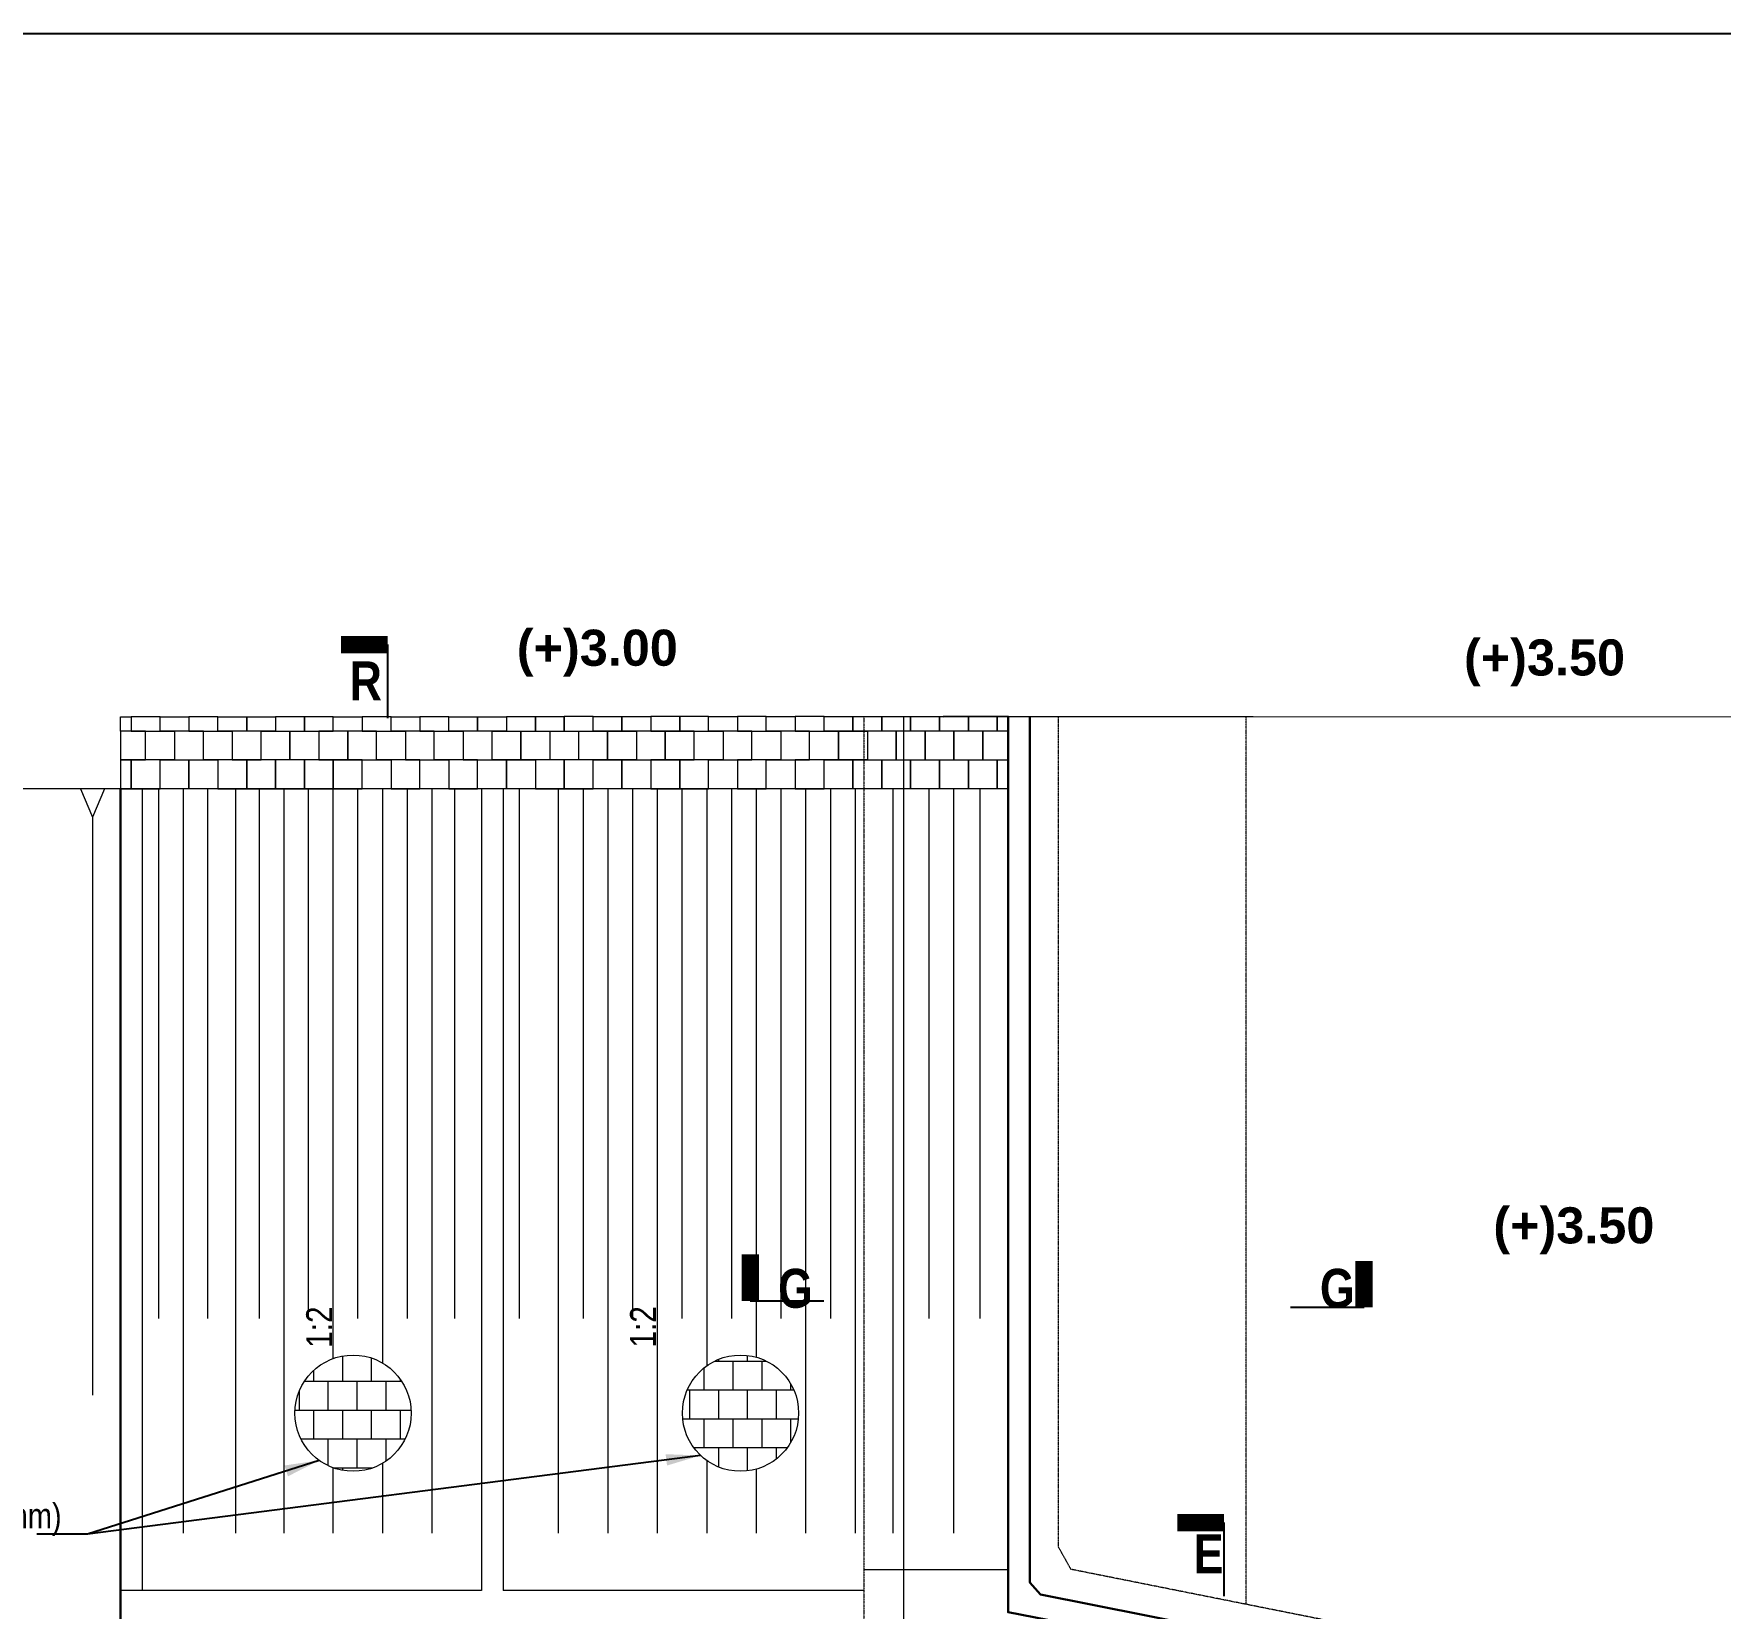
# Model space of a CAD drawing. Extents: x -119161 to 3778985, y -718511 to -30958.
# Drawn here: x 2596379 to 2619757, y -260977 to -239153 of the extents above; entities that cross this region are included whole.
import ezdxf

# ---------------------------------------------------------------- set-up
doc = ezdxf.new("R2010")
doc.units = 0
doc.header["$MEASUREMENT"] = 0
for name, pattern in [('DASHED2', [9.525, 6.35, -3.175]), ('DASHEDX2', [38.1, 25.4, -12.7]), ('HIDDEN', [0.375, 0.25, -0.125])]:
    doc.linetypes.add(name, pattern=pattern)
for name, color, linetype, lineweight in [('Dim', 7, 'CONTINUOUS', 9), ('Dimension', 8, 'CONTINUOUS', 18), ('Grid Line_Outer', 7, 'CONTINUOUS', 5), ('HATCH', 252, 'CONTINUOUS', 5), ('line2', 3, 'CONTINUOUS', 30), ('slop', 8, 'CONTINUOUS', 9)]:
    doc.layers.add(name, color=color, linetype=linetype, lineweight=lineweight)
for name, color, linetype in [('DOTTED', 240, 'DASHED2'), ('LINE', 7, 'CONTINUOUS'), ('Slope', 8, 'CONTINUOUS'), ('TEXT', 10, 'CONTINUOUS')]:
    doc.layers.add(name, color=color, linetype=linetype)
doc.styles.add('1-2', font='arial.ttf')
doc.styles.add('3-16', font='ARIALN.TTF')
doc.styles.add('ARIAL', font='ARIALN.TTF')
doc.styles.add('DIM', font='isocp3.shx')
doc.styles.add('text', font='ARIALN.TTF', dxfattribs={"height": 1.6})
doc.linetypes.add('ZIGZAG', pattern='A,0.0001,-0.2,[131,ltypeshp.shx,S=0.2,R=0,X=-0.2,Y=0],-0.4,[131,ltypeshp.shx,S=0.2,R=180,X=0.2,Y=0],-0.2', length=0.8001)
doc.dimstyles.new('dim_240', dxfattribs={"dimtxt": 480, "dimasz": 480, "dimexe": 300, "dimexo": 200, "dimgap": 200, "dimtad": 1, "dimdec": 0, "dimzin": 0, "dimdsep": 46, "dimtxsty": 'DIM', "dimcen": 350, "dimclrd": 5, "dimclre": 5, "dimclrt": 7, "dimadec": 0, "dimazin": 0, "dimtfac": 1, "dimtdec": 0, "dimtmove": 0, "dimatfit": 3, "dimfxl": 20, "dimtolj": 1, "dimtzin": 0, "dimarcsym": 0})

# ---------------------------------------------------------------- blocks, each defined once
blk = doc.blocks.new('sec')
at = {"layer": 'TEXT', "color": 5, "const_width": 200}
blk.add_lwpolyline([(0, 0), (0, 537)], dxfattribs=at)
at = {"layer": 'TEXT', "color": 5}
blk.add_lwpolyline([(0, 0), (-848, 0)], dxfattribs=at)

msp = doc.modelspace()

# ---------------------------------------------------------------- hatches: boundary and pattern name
at = {"layer": 'Dimension', "lineweight": 13, "ltscale": 2}
h = msp.add_hatch(dxfattribs=at)
h.set_pattern_fill('AR-B88', color=8, scale=50, style=0)
h.set_pattern_definition([(1e-14, (2608057.33, -311431), (1e-13, -400), []), (270, (2608057.33, -311431), (-200, -400), [400, -400])])
h.paths.add_polyline_path([(2601610.9, -258272.9, 1), (2599999.9, -258272.9, 1)])
h = msp.add_hatch(dxfattribs=at)
h.set_pattern_fill('AR-B88', color=8, scale=50, style=0)
h.set_pattern_definition([(0, (2279273.9, -328350.98), (9e-14, 400), []), (90, (2279273.88, -328350.98), (-200, 400), [400, -400])])
h.paths.add_polyline_path([(2606981.3, -258272.9, 1), (2605370.3, -258272.9, 1)])

# ---------------------------------------------------------------- linework, layer by layer
at = {"layer": 'Dim', "color": 8, "ltscale": 500}
for p, q in [((2598106.9, -249619), (2598106.9, -256962.9)), ((2598447.9, -249619), (2598447.9, -259935.3)), ((2598789, -249619), (2598789, -256962.9)), ((2599177.2, -249619), (2599177.2, -259935.3)), ((2599502.4, -249619), (2599502.4, -256962.9)), ((2599843.4, -249619), (2599843.4, -259935.3)), ((2600184.5, -249619), (2600184.5, -256962.9)), ((2600525.5, -249619), (2600525.5, -257517.6)), ((2600868.4, -249619), (2600868.4, -256962.9)), ((2601211.3, -249619), (2601211.3, -257577.2)), ((2601554.2, -249619), (2601554.2, -256962.9)), ((2601897.1, -249619), (2601897.1, -259935.3)), ((2602210.6, -249619), (2602210.6, -256962.9)), ((2603106.9, -249619), (2603106.9, -256962.9)), ((2603649.9, -249619), (2603649.9, -259935.3)), ((2603992.8, -249619), (2603992.8, -256962.9)), ((2604335.7, -249619), (2604335.7, -259935.3)), ((2604678.6, -249619), (2604678.6, -256962.9)), ((2605021.5, -249619), (2605021.5, -259935.3)), ((2605364.4, -249619), (2605364.4, -256962.9)), ((2605707.3, -249619), (2605707.3, -257617.7)), ((2606050.2, -249619), (2606050.2, -256962.9)), ((2606393.1, -249619), (2606393.1, -257497.2)), ((2606736, -249619), (2606736, -256962.9)), ((2607078.9, -249619), (2607078.9, -259935.3)), ((2607421.8, -249619), (2607421.8, -256962.9)), ((2607764.7, -249619), (2607764.7, -259935.3)), ((2608286, -249619), (2608286, -258100.5)), ((2608784.3, -249619), (2608784.3, -256962.9)), ((2609127.2, -249619), (2609127.2, -259935.3)), ((2609491.7, -249619), (2609491.7, -256962.7)), ((2600525.5, -259028.2), (2600525.5, -259935.3)), ((2601211.3, -258968.6), (2601211.3, -259935.3)), ((2605707.3, -258928.1), (2605707.3, -259935.3)), ((2606393.1, -259048.6), (2606393.1, -259935.3))]:
    msp.add_line(p, q, dxfattribs=at)
at = {"layer": 'Dim', "color": 8, "ltscale": 500, "elevation": 0}
for points in [[(2597027.7, -249619), (2597194.4, -250014.1)], [(2597027.7, -249619), (2597194.4, -250014.1)], [(2597361.1, -249619), (2597194.4, -250014.1)], [(2597361.1, -249619), (2597194.4, -250014.1)]]:
    msp.add_lwpolyline(points, dxfattribs=at)
at = {"layer": 'Dim', "color": 8, "ltscale": 500}
msp.add_lwpolyline([(2597194.3, -250013.9), (2597194.3, -258023.9)], dxfattribs=at)
at = {"layer": 'Dimension', "color": 0, "lineweight": 13, "ltscale": 2}
for p, q in [((2609884.2, -249619, 0), (2584869.3, -249619, 0)), ((2609884.2, -249619, 0), (2584897.3, -249619, 0)), ((2597883.6, -249619), (2597883.6, -260731.6, 0)), ((2602584.4, -249619), (2602584.4, -260731.6, 0)), ((2602884.4, -249619), (2602884.4, -260731.6, 0)), ((2602584.4, -260731.6, 0), (2597583.6, -260731.6, 0)), ((2607884.4, -260731.6, 0), (2602884.4, -260731.6, 0))]:
    msp.add_line(p, q, dxfattribs=at)
at = {"layer": 'Dimension', "color": 0, "lineweight": 18, "ltscale": 2}
msp.add_line((2609884.2, -249619, 0), (2584897.3, -249619, 0), dxfattribs=at)
at = {"layer": 'Dimension', "color": 0, "lineweight": 30, "ltscale": 2}
msp.add_line((2597583.4, -249619), (2597584.2, -283944.9), dxfattribs=at)
at = {"layer": 'Dimension', "color": 14, "lineweight": 13, "ltscale": 2}
for p in [(2608286, -258100.5), (2608286, -258102.4)]:
    msp.add_line(p, (2608286, -259935.3), dxfattribs=at)
at = {"layer": 'Dimension', "color": 2, "lineweight": 13, "ltscale": 2, "elevation": 0}
for points in [[(2597729.9, -248819.5), (2597583.4, -248819.5), (2597583.4, -248619.5), (2597729.9, -248619.5)], [(2597729.9, -248819.5), (2598130.1, -248819.5), (2598130.1, -248619.5), (2597729.9, -248619.5)], [(2598530.2, -248819.5), (2598130.1, -248819.5), (2598130.1, -248619.5), (2598530.2, -248619.5)], [(2598530.2, -248819.5), (2598930.4, -248819.5), (2598930.4, -248619.5), (2598530.2, -248619.5)], [(2599330.6, -248819.5), (2598930.4, -248819.5), (2598930.4, -248619.5), (2599330.6, -248619.5)], [(2599730.7, -248819.5), (2599330.6, -248819.5), (2599330.6, -248619.5), (2599730.7, -248619.5)], [(2599730.7, -248819.5), (2600130.9, -248819.5), (2600130.9, -248619.5), (2599730.7, -248619.5)], [(2600130.9, -248819.5), (2600531, -248819.5), (2600531, -248619.5), (2600130.9, -248619.5)], [(2600931.2, -248819.5), (2600531, -248819.5), (2600531, -248619.5), (2600931.2, -248619.5)], [(2600931.2, -248819.5), (2601331.3, -248819.5), (2601331.4, -248619.5), (2600931.2, -248619.5)], [(2601731.5, -248819.5), (2601331.4, -248819.5), (2601331.3, -248619.5), (2601731.5, -248619.5)], [(2601731.5, -248819.5), (2602131.7, -248819.5), (2602131.7, -248619.5), (2601731.5, -248619.5)], [(2602531.8, -248819.5), (2602131.7, -248819.5), (2602131.7, -248619.5), (2602531.8, -248619.5)], [(2602932, -248819.5), (2602531.8, -248819.5), (2602531.8, -248619.5), (2602932, -248619.5)], [(2602932, -248819.5), (2603332.1, -248819.5), (2603332.1, -248619.5), (2602932, -248619.5)], [(2603332.1, -248819.5), (2603732.3, -248819.5), (2603732.3, -248619.5), (2603332.1, -248619.5)], [(2603732.3, -248819), (2604132.4, -248819), (2604132.4, -248619), (2603732.3, -248619)], [(2604532.6, -248819), (2604132.4, -248819), (2604132.4, -248619), (2604532.6, -248619)], [(2604932.8, -248819), (2604532.6, -248819), (2604532.6, -248619), (2604932.8, -248619)], [(2604932.8, -248819), (2605332.9, -248819), (2605332.9, -248619), (2604932.8, -248619)], [(2605332.9, -248819), (2605733.1, -248819), (2605733.1, -248619), (2605332.9, -248619)], [(2606133.2, -248819), (2605733.1, -248819), (2605733.1, -248619), (2606133.2, -248619)], [(2606133.2, -248819), (2606533.4, -248819), (2606533.4, -248619), (2606133.2, -248619)], [(2606933.5, -248819), (2606533.4, -248819), (2606533.4, -248619), (2606933.5, -248619)], [(2606933.5, -248819), (2607333.7, -248819), (2607333.7, -248619), (2606933.5, -248619)], [(2607733.9, -248819), (2607333.7, -248819), (2607333.7, -248619), (2607733.9, -248619)], [(2608134, -248819), (2607733.9, -248819), (2607733.9, -248619), (2608134, -248619)], [(2608534.2, -248819), (2608134, -248819), (2608134, -248619), (2608534.2, -248619)], [(2608934.3, -248819), (2608534.2, -248819), (2608534.2, -248619), (2608934.3, -248619)], [(2609334.5, -248819), (2608934.3, -248819), (2608934.3, -248619), (2609334.5, -248619)], [(2609734.6, -248819), (2609334.5, -248819), (2609334.5, -248619), (2609734.7, -248619)], [(2609884.2, -248819), (2609734.2, -248819), (2609734.2, -248619), (2609884.2, -248619)]]:
    msp.add_lwpolyline(points, close=True, dxfattribs=at)
at = {"layer": 'Dimension', "color": 0, "lineweight": 30, "ltscale": 2, "elevation": 0}
for points in [[(2624288.3, -263841.2), (2609884.2, -261031.6), (2609884.2, -248618)], [(2624288.3, -263841.2), (2609884.2, -261031.6), (2609884.2, -248618)], [(2622840.1, -263271.3), (2610332.9, -260788.2), (2610184.2, -260618.6), (2610184.2, -248618.4)]]:
    msp.add_lwpolyline(points, dxfattribs=at)
at = {"layer": 'Dimension', "color": 4, "lineweight": 13, "ltscale": 2, "elevation": 0}
for points in [[(2597583.4, -249219.5), (2597930.2, -249219.5), (2597930.2, -248819.5), (2597583.4, -248819.5)], [(2598330.3, -249219.5), (2597930.1, -249219.5), (2597930.1, -248819.5), (2598330.3, -248819.5)], [(2598330.3, -249219.5), (2598730.4, -249219.5), (2598730.4, -248819.5), (2598330.3, -248819.5)], [(2599130.5, -249219.5), (2598730.3, -249219.5), (2598730.3, -248819.5), (2599130.5, -248819.5)], [(2599130.5, -249219.5), (2599530.6, -249219.5), (2599530.6, -248819.5), (2599130.5, -248819.5)], [(2599930.8, -249219.5), (2599530.6, -249219.5), (2599530.6, -248819.5), (2599930.8, -248819.5)], [(2600331, -249219.5), (2599930.8, -249219.5), (2599930.8, -248819.5), (2600331, -248819.5)], [(2600331, -249219.5), (2600731.1, -249219.5), (2600731.1, -248819.5), (2600331, -248819.5)], [(2600731.1, -249219.5), (2601131.3, -249219.5), (2601131.3, -248819.5), (2600731.1, -248819.5)], [(2601531.4, -249219.5), (2601131.3, -249219.5), (2601131.3, -248819.5), (2601531.4, -248819.5)], [(2601531.4, -249219.5), (2601931.6, -249219.5), (2601931.6, -248819.5), (2601531.4, -248819.5)], [(2602331.7, -249219.5), (2601931.5, -249219.5), (2601931.5, -248819.5), (2602331.7, -248819.5)], [(2602331.7, -249219.5), (2602731.9, -249219.5), (2602731.9, -248819.5), (2602331.7, -248819.5)], [(2603132, -249219.5), (2602731.8, -249219.5), (2602731.8, -248819.5), (2603132, -248819.5)], [(2603532.2, -249219.5), (2603132.1, -249219.5), (2603132.1, -248819.5), (2603532.2, -248819.5)], [(2604332.5, -249219), (2603932.4, -249219), (2603932.4, -248819), (2604332.5, -248819)], [(2604732.7, -249219), (2604332.5, -249219), (2604332.5, -248819), (2604732.7, -248819)], [(2604732.7, -249219), (2605132.8, -249219), (2605132.8, -248819), (2604732.7, -248819)], [(2605132.8, -249219), (2605533, -249219), (2605533, -248819), (2605132.8, -248819)], [(2605933.1, -249219), (2605533, -249219), (2605533, -248819), (2605933.1, -248819)], [(2605933.1, -249219), (2606333.3, -249219), (2606333.3, -248819), (2605933.1, -248819)], [(2606733.5, -249219), (2606333.3, -249219), (2606333.3, -248819), (2606733.5, -248819)], [(2606733.5, -249219), (2607133.6, -249219), (2607133.6, -248819), (2606733.5, -248819)], [(2607533.8, -249219), (2607133.6, -249219), (2607133.6, -248819), (2607533.8, -248819)], [(2607933.9, -249219), (2607533.8, -249219), (2607533.8, -248819), (2607933.9, -248819)], [(2607933.9, -249219), (2608334.1, -249219), (2608334.1, -248819), (2607933.9, -248819)], [(2608334.1, -249219), (2608734.3, -249219), (2608734.3, -248819), (2608334.1, -248819)], [(2608734.3, -249219), (2609134.4, -249219), (2609134.4, -248819), (2608734.3, -248819)], [(2609134.4, -249219), (2609534.6, -249219), (2609534.6, -248819), (2609134.4, -248819)], [(2609534.6, -249219), (2609884.2, -249219), (2609884.2, -248819), (2609534.6, -248819)], [(2597583.4, -249619), (2597729.9, -249619), (2597729.9, -249219.5), (2597583.4, -249219.5)], [(2597729.9, -249619), (2598130.1, -249619), (2598130.1, -249219.5), (2597729.9, -249219.5)], [(2598530.2, -249619), (2598130.1, -249619), (2598130.1, -249219.5), (2598530.2, -249219.5)], [(2598930.4, -249619), (2598530.2, -249619), (2598530.2, -249219.5), (2598930.4, -249219.5)], [(2598930.4, -249619), (2599330.6, -249619), (2599330.6, -249219.5), (2598930.4, -249219.5)], [(2599330.6, -249619), (2599730.7, -249619), (2599730.7, -249219.5), (2599330.6, -249219.5)], [(2599730.7, -249619), (2600130.9, -249619), (2600130.9, -249219.5), (2599730.7, -249219.5)], [(2600130.9, -249619), (2600531, -249619), (2600531, -249219.5), (2600130.9, -249219.5)], [(2600531, -249619), (2600931.2, -249619), (2600931.2, -249219.5), (2600531, -249219.5)], [(2601331.4, -249619), (2600931.2, -249619), (2600931.2, -249219.5), (2601331.4, -249219.5)], [(2601331.4, -249619), (2601731.5, -249619), (2601731.5, -249219.5), (2601331.4, -249219.5)], [(2602131.7, -249619), (2601731.5, -249619), (2601731.5, -249219.5), (2602131.7, -249219.5)], [(2602131.7, -249619), (2602531.8, -249619), (2602531.8, -249219.5), (2602131.7, -249219.5)], [(2602932, -249619), (2602531.8, -249619), (2602531.8, -249219.5), (2602932, -249219.5)], [(2603332.1, -249619), (2602931.9, -249619), (2602931.9, -249219.5), (2603332.1, -249219.5)], [(2603332.1, -249619), (2603732.3, -249619), (2603732.3, -249219.5), (2603332.1, -249219.5)], [(2603732.3, -249619), (2604132.4, -249619), (2604132.4, -249219), (2603732.3, -249219)], [(2604532.6, -249619), (2604132.4, -249619), (2604132.4, -249219), (2604532.6, -249219)], [(2604932.8, -249619), (2604532.6, -249619), (2604532.6, -249219), (2604932.8, -249219)], [(2604932.8, -249619), (2605332.9, -249619), (2605332.9, -249219), (2604932.8, -249219)], [(2605332.9, -249619), (2605733.1, -249619), (2605733.1, -249219), (2605332.9, -249219)], [(2606133.2, -249619), (2605733.1, -249619), (2605733.1, -249219), (2606133.2, -249219)], [(2606133.2, -249619), (2606533.4, -249619), (2606533.4, -249219), (2606133.2, -249219)], [(2606933.5, -249619), (2606533.4, -249619), (2606533.4, -249219), (2606933.5, -249219)], [(2606933.5, -249619), (2607333.7, -249619), (2607333.7, -249219), (2606933.5, -249219)], [(2607733.9, -249619), (2607333.7, -249619), (2607333.7, -249219), (2607733.9, -249219)], [(2608134, -249619), (2607733.9, -249619), (2607733.9, -249219), (2608134, -249219)], [(2608534.2, -249619), (2608134, -249619), (2608134, -249219), (2608534.2, -249219)], [(2608934.3, -249619), (2608534.2, -249619), (2608534.2, -249219), (2608934.3, -249219)], [(2609334.5, -249619), (2608934.3, -249619), (2608934.3, -249219), (2609334.5, -249219)], [(2609734.6, -249619), (2609334.5, -249619), (2609334.5, -249219), (2609734.6, -249219)], [(2609734.6, -249219), (2609884.2, -249219), (2609884.2, -249619), (2609734.6, -249619)]]:
    msp.add_lwpolyline(points, close=True, dxfattribs=at)
at = {"layer": 'Dimension', "color": 0, "lineweight": 13, "ltscale": 2}
for centre in [(2600805.4, -258272.9), (2606175.8, -258272.9)]:
    msp.add_circle(centre, 805.5, dxfattribs=at)
at = {"layer": 'DOTTED', "color": 4, "linetype": 'DASHEDX2', "lineweight": 20, "ltscale": 0.1}
msp.add_lwpolyline([(2607884.4, -248618), (2607884.4, -284944.5)], dxfattribs=at)
at = {"layer": 'DOTTED', "color": 4, "linetype": 'HIDDEN', "lineweight": 20, "ltscale": 1500000.0, "elevation": 0}
msp.add_lwpolyline([(2613284.2, -248619.4), (2607884.4, -248619.4)], dxfattribs=at)
at = {"layer": 'DOTTED', "linetype": 'ZIGZAG', "lineweight": 20, "ltscale": 2}
msp.add_lwpolyline([(2608434.4, -248618), (2608434.4, -284944.5)], dxfattribs=at)
at = {"layer": 'DOTTED', "color": 4, "linetype": 'DASHEDX2', "lineweight": 20, "ltscale": 0.1, "elevation": 0}
for points in [[(2623513.8, -262986.7), (2610757.9, -260437.7), (2610584.2, -260129.1), (2610584.2, -248618.4)], [(2613184.2, -260922.5), (2613184.2, -248619.4)]]:
    msp.add_lwpolyline(points, dxfattribs=at)
at = {"layer": 'Grid Line_Outer', "ltscale": 2, "elevation": 0}
msp.add_lwpolyline([(2607884.4, -260438.2), (2609884.2, -260438.2)], dxfattribs=at)
at = {"layer": 'HATCH', "color": 8, "elevation": 0}
msp.add_lwpolyline([(2609884.2, -248619), (2622886.1, -248619.9)], dxfattribs=at)
at = {"layer": 'LINE', "elevation": 0}
msp.add_lwpolyline([(2577358.1, -316259.2), (2686396.6, -316259.2), (2686396.6, -239153.4), (2577358.1, -239153.4)], close=True, dxfattribs=at)
at = {"layer": 'Slope', "ltscale": 50}
msp.add_lwpolyline([(2609884.2, -248619), (2608984, -248620.8)], dxfattribs=at)

# ---------------------------------------------------------------- block references
at = {"layer": 'slop', "xscale": 1.200000000186265, "yscale": 1.200000000186265, "zscale": 1.199999999999818, "rotation": 90}
for p in [(2601284.4, -247620.9, 0), (2612877.1, -259789.8)]:
    msp.add_blockref('sec', p, dxfattribs=at)
at = {"layer": 'slop', "yscale": 1.200000000186265}
for p, xscale, zscale in [((2606311.9, -256716.4), -1.200000000186265, 1.2), ((2614818.4, -256806.4), 1.200000000186265, 1.200000000000728)]:
    msp.add_blockref('sec', p, dxfattribs=dict(at, xscale=xscale, zscale=zscale))

# ---------------------------------------------------------------- texts
at = {"layer": 'Dim', "color": 7, "style": 'ARIAL'}
msp.add_text('CHIPS, GEOTEXTILE (Thickness >=3 mm) ', height=350, dxfattribs=at).set_placement((2589033.3, -259870.6))
at = {"layer": 'Dimension', "color": 0, "lineweight": 13, "ltscale": 2, "char_height": 500, "width": 1832.552, "attachment_point": 5, "style": '1-2'}
for s, insert in [('{\\fArial|b1|i0|c0|p34;\\C6;(+)3.00}', (2604190.7, -247738.8, 0)), ('{\\fArial|b1|i0|c0|p34;\\C6;(+)3.50}', (2617320.4, -247873.8, 0)), ('{\\fArial|b1|i0|c0|p34;\\C6;(+)3.50}', (2617727.1, -255744.8, 0))]:
    msp.add_mtext(s, dxfattribs=dict(at, insert=insert))
at = {"layer": 'LINE', "color": 0, "linetype": 'ByBlock', "lineweight": 15, "char_height": 360, "attachment_point": 6, "rotation": 90, "style": '3-16'}
for insert in [(2600335.3, -256793.6), (2604824.1, -256789.9)]:
    msp.add_mtext('1:2', dxfattribs=dict(at, insert=insert))
at = {"layer": 'TEXT', "color": 7, "char_height": 540, "width": 440.719, "attachment_point": 1, "style": 'text'}
for s, insert in [('{\\fArial Narrow|b1|i0|c0|p34;R}', (2600758.2, -247853.5, 0)), ('{\\fArial Narrow|b1|i0|c0|p34;G}', (2606696.7, -256272.7)), ('{\\fArial Narrow|b1|i0|c0|p34;G}', (2614207.5, -256272.7)), ('{\\fArial Narrow|b1|i0|c0|p34;E}', (2612458.4, -259953.3))]:
    msp.add_mtext(s, dxfattribs=dict(at, insert=insert))

# ---------------------------------------------------------------- leaders
at = {"layer": 'line2', "lineweight": -2}
for points in [[(2605623.3, -258859, 0), (2597122.1, -259950.5, 0), (2596422.9, -259950.5, 0)], [(2600336, -258927.5, 0), (2597122.1, -259950.5, 0), (2596422.9, -259950.5, 0)]]:
    msp.add_leader(points, dimstyle='dim_240', override={"dimtad": 0}, dxfattribs=at)

doc.saveas('drawing.dxf')
